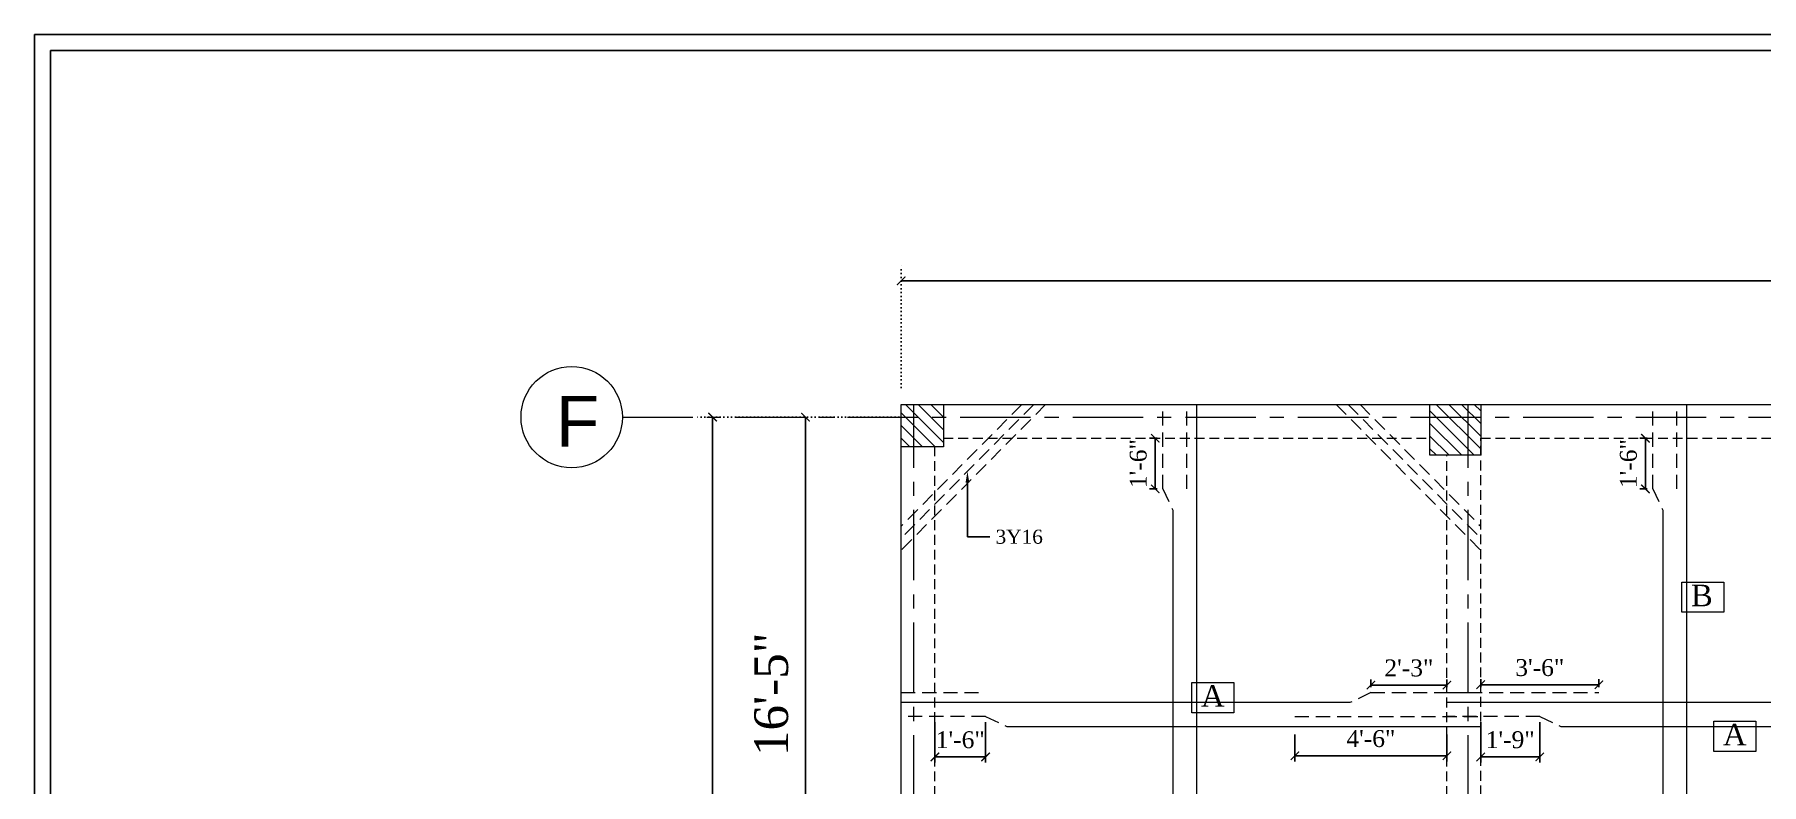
# Model space of a CAD drawing. Header units: feet. Extents: x 36263 to 96584, y 7663 to 35885.
# Drawn here: x 50572 to 51185, y 17808 to 18074 of the extents above; entities that cross this region are included whole.
import ezdxf
from ezdxf import colors
from ezdxf.entities.mleader import LeaderData, LeaderLine
from ezdxf.math import Vec2, Vec3

# ---------------------------------------------------------------- set-up
doc = ezdxf.new("R2010")
doc.units = ezdxf.units.FT
for name, pattern in [('CENTER', [2, 1.25, -0.25, 0.25, -0.25]), ('DOT2', [0.125, 0, -0.125]), ('HIDDEN', [0.375, 0.25, -0.125])]:
    doc.linetypes.add(name, pattern=pattern)
for name, color, linetype in [('0_TEXT', 1, 'Continuous'), ('DIM', 1, 'Continuous'), ('ST DIM', 11, 'Continuous'), ('ST TABLE', 2, 'Continuous'), ('ST TEX', 3, 'Continuous')]:
    doc.layers.add(name, color=color, linetype=linetype)
for name, color, linetype, lineweight in [('Column', 1, 'Continuous', 15), ('Dimension', 2, 'Continuous', 9), ('Hatch', 9, 'Continuous', 9), ('ST Beam', 7, 'Continuous', 20), ('ST GRIDS', 6, 'CENTER', 9), ('ST REINF', 1, 'Continuous', 35)]:
    doc.layers.add(name, color=color, linetype=linetype, lineweight=lineweight)
doc.styles.add('RomanS', font='times.ttf')
doc.styles.get("Standard").update_dxf_attribs({"font": 'arial.ttf'})
doc.dimstyles.new('1-1', dxfattribs={"dimtxt": 9, "dimasz": 5, "dimexe": 6, "dimexo": 6, "dimgap": 3, "dimtad": 1, "dimdec": 1, "dimzin": 0, "dimdsep": 46, "dimlunit": 4, "dimtxsty": 'RomanS', "dimblk": 'ARCHTICK', "dimcen": 0.09, "dimclrd": 256, "dimclre": 256, "dimclrt": 3, "dimadec": 0, "dimazin": 0, "dimtfac": 0.6, "dimtdec": 1, "dimtix": 1, "dimtofl": 0, "dimtmove": 1, "dimatfit": 0, "dimfxl": 1, "dimtolj": 1, "dimtzin": 0, "dimarcsym": 0})

# ---------------------------------------------------------------- blocks, each defined once
blk = doc.blocks.new('_ArchTick')
at = {"color": 0, "const_width": 0.15}
blk.add_lwpolyline([(-0.5, -0.5), (0.5, 0.5)], dxfattribs=at)
blk = doc.blocks.new('*D269')
at = {"layer": 'Defpoints', "color": 0, "ltscale": 10, "transparency": 16777216}
for p in [(50845.75, 17938.21), (50884.92, 17938.21), (50884.92, 17741.36)]:
    blk.add_point(p, dxfattribs=at)
at = {"layer": 'ST DIM', "linetype": 'DOT2', "lineweight": -2, "ltscale": 10, "transparency": 16777216}
for p, q in [((50878.92, 17938.21), (50839.75, 17938.21)), ((50878.92, 17741.36), (50839.75, 17741.36))]:
    blk.add_line(p, q, dxfattribs=at)
at = {"layer": 'ST DIM', "lineweight": -2, "ltscale": 10, "transparency": 16777216}
blk.add_line((50845.75, 17741.36), (50845.75, 17938.21), dxfattribs=at)
at = {"layer": 'ST DIM', "lineweight": -2, "ltscale": 10, "transparency": 16777216, "xscale": 3, "yscale": 3, "zscale": 3}
for p, rotation in [((50845.75, 17938.21), 90), ((50845.75, 17741.36), 270)]:
    blk.add_blockref('_ArchTick', p, dxfattribs=dict(at, rotation=rotation))
at = {"layer": 'ST DIM', "color": 3, "lineweight": 13, "ltscale": 10, "transparency": 16777216, "insert": (50833.65, 17839.78), "char_height": 12, "attachment_point": 5, "rotation": 90, "style": 'RomanS'}
blk.add_mtext('\\A1;16\'-5"', dxfattribs=at)
blk = doc.blocks.new('*D281')
at = {"layer": 'Defpoints', "color": 0, "ltscale": 10, "transparency": 16777216}
for p in [(51794.16, 17986.66), (50879.76, 17942.71), (51794.16, 17942.71)]:
    blk.add_point(p, dxfattribs=at)
at = {"layer": 'ST DIM', "linetype": 'DOT2', "lineweight": -2, "ltscale": 10, "transparency": 16777216}
for p, q in [((50879.76, 17948.71), (50879.76, 17992.66)), ((51794.16, 17948.71), (51794.16, 17992.66))]:
    blk.add_line(p, q, dxfattribs=at)
at = {"layer": 'ST DIM', "lineweight": -2, "ltscale": 10, "transparency": 16777216}
blk.add_line((50879.76, 17986.66), (51794.16, 17986.66), dxfattribs=at)
at = {"layer": 'ST DIM', "lineweight": -2, "ltscale": 10, "transparency": 16777216, "xscale": 3, "yscale": 3, "zscale": 3, "rotation": 180}
blk.add_blockref('_ArchTick', (50879.76, 17986.66), dxfattribs=at)
at = {"layer": 'ST DIM', "lineweight": -2, "ltscale": 10, "transparency": 16777216, "xscale": 3, "yscale": 3, "zscale": 3}
blk.add_blockref('_ArchTick', (51794.16, 17986.66), dxfattribs=at)
at = {"layer": 'ST DIM', "color": 3, "lineweight": 13, "ltscale": 10, "transparency": 16777216, "insert": (51336.96, 18001.17), "char_height": 12, "attachment_point": 5, "style": 'RomanS'}
blk.add_mtext('\\A1;76\'-2{\\H0.6x;\\S1/2;}"', dxfattribs=at)
blk = doc.blocks.new('*D280')
at = {"layer": 'Defpoints', "color": 0, "ltscale": 10, "transparency": 16777216}
for p in [(50812.77, 17938.21), (50845.75, 17938.21), (50845.75, 17032.81)]:
    blk.add_point(p, dxfattribs=at)
at = {"layer": 'ST DIM', "linetype": 'DOT2', "lineweight": -2, "ltscale": 10, "transparency": 16777216}
for p, q in [((50839.75, 17938.21), (50806.77, 17938.21)), ((50839.75, 17032.81), (50806.77, 17032.81))]:
    blk.add_line(p, q, dxfattribs=at)
at = {"layer": 'ST DIM', "lineweight": -2, "ltscale": 10, "transparency": 16777216}
blk.add_line((50812.77, 17032.81), (50812.77, 17938.21), dxfattribs=at)
at = {"layer": 'ST DIM', "lineweight": -2, "ltscale": 10, "transparency": 16777216, "xscale": 3, "yscale": 3, "zscale": 3}
for p, rotation in [((50812.77, 17938.21), 90), ((50812.77, 17032.81), 270)]:
    blk.add_blockref('_ArchTick', p, dxfattribs=dict(at, rotation=rotation))
at = {"layer": 'ST DIM', "color": 3, "lineweight": 13, "ltscale": 10, "transparency": 16777216, "insert": (50798.26, 17485.51), "char_height": 12, "attachment_point": 5, "rotation": 90, "style": 'RomanS'}
blk.add_mtext('\\A1;75\'-5{\\H0.6x;\\S1/2;}"', dxfattribs=at)
blk = doc.blocks.new('*D283')
at = {"layer": 'Defpoints', "color": 0, "transparency": 16777216}
for p in [(50891.76, 17831.83), (50909.76, 17831.83), (50909.76, 17817.51)]:
    blk.add_point(p, dxfattribs=at)
at = {"layer": 'ST DIM', "lineweight": -2, "transparency": 16777216}
for p, q in [((50891.76, 17829.83), (50891.76, 17815.51)), ((50909.76, 17829.83), (50909.76, 17815.51)), ((50891.76, 17817.51), (50909.76, 17817.51))]:
    blk.add_line(p, q, dxfattribs=at)
at = {"layer": 'ST DIM', "lineweight": -2, "transparency": 16777216, "xscale": 3, "yscale": 3, "zscale": 3, "rotation": 180}
blk.add_blockref('_ArchTick', (50891.76, 17817.51), dxfattribs=at)
at = {"layer": 'ST DIM', "lineweight": -2, "transparency": 16777216, "xscale": 3, "yscale": 3, "zscale": 3}
blk.add_blockref('_ArchTick', (50909.76, 17817.51), dxfattribs=at)
at = {"layer": 'ST DIM', "color": 3, "lineweight": 9, "transparency": 16777216, "insert": (50900.76, 17823.57), "char_height": 6, "attachment_point": 5, "style": 'RomanS'}
blk.add_mtext('\\A1;1\'-6"', dxfattribs=at)
blk = doc.blocks.new('*D284')
at = {"layer": 'Defpoints', "color": 0, "transparency": 16777216}
for p in [(51046.61, 17840.34), (51073.61, 17843.02), (51073.61, 17840.34)]:
    blk.add_point(p, dxfattribs=at)
at = {"layer": 'ST DIM', "lineweight": -2, "transparency": 16777216}
for p, q in [((51046.61, 17842.34), (51046.61, 17845.02)), ((51046.61, 17843.02), (51073.61, 17843.02)), ((51073.61, 17842.34), (51073.61, 17845.02))]:
    blk.add_line(p, q, dxfattribs=at)
at = {"layer": 'ST DIM', "lineweight": -2, "transparency": 16777216, "xscale": 3, "yscale": 3, "zscale": 3, "rotation": 180}
blk.add_blockref('_ArchTick', (51046.61, 17843.02), dxfattribs=at)
at = {"layer": 'ST DIM', "lineweight": -2, "transparency": 16777216, "xscale": 3, "yscale": 3, "zscale": 3}
blk.add_blockref('_ArchTick', (51073.61, 17843.02), dxfattribs=at)
at = {"layer": 'ST DIM', "color": 3, "lineweight": 9, "transparency": 16777216, "insert": (51060.11, 17849.08), "char_height": 6, "attachment_point": 5, "style": 'RomanS'}
blk.add_mtext('\\A1;2\'-3"', dxfattribs=at)
blk = doc.blocks.new('*D285')
at = {"layer": 'Defpoints', "color": 0, "transparency": 16777216}
for p in [(51019.61, 17827.46), (51073.61, 17827.46), (51073.61, 17817.93)]:
    blk.add_point(p, dxfattribs=at)
at = {"layer": 'ST DIM', "lineweight": -2, "transparency": 16777216}
for p, q in [((51019.61, 17825.46), (51019.61, 17815.93)), ((51073.61, 17825.46), (51073.61, 17815.93)), ((51019.61, 17817.93), (51073.61, 17817.93))]:
    blk.add_line(p, q, dxfattribs=at)
at = {"layer": 'ST DIM', "lineweight": -2, "transparency": 16777216, "xscale": 3, "yscale": 3, "zscale": 3, "rotation": 180}
blk.add_blockref('_ArchTick', (51019.61, 17817.93), dxfattribs=at)
at = {"layer": 'ST DIM', "lineweight": -2, "transparency": 16777216, "xscale": 3, "yscale": 3, "zscale": 3}
blk.add_blockref('_ArchTick', (51073.61, 17817.93), dxfattribs=at)
at = {"layer": 'ST DIM', "color": 3, "lineweight": 9, "transparency": 16777216, "insert": (51046.61, 17823.98), "char_height": 6, "attachment_point": 5, "style": 'RomanS'}
blk.add_mtext('\\A1;4\'-6"', dxfattribs=at)
blk = doc.blocks.new('*D287')
at = {"layer": 'Defpoints', "color": 0, "transparency": 16777216}
for p in [(51085.61, 17831.83), (51106.61, 17831.83), (51106.61, 17817.51)]:
    blk.add_point(p, dxfattribs=at)
at = {"layer": 'ST DIM', "lineweight": -2, "transparency": 16777216}
for p, q in [((51085.61, 17829.83), (51085.61, 17815.51)), ((51106.61, 17829.83), (51106.61, 17815.51)), ((51085.61, 17817.51), (51106.61, 17817.51))]:
    blk.add_line(p, q, dxfattribs=at)
at = {"layer": 'ST DIM', "lineweight": -2, "transparency": 16777216, "xscale": 3, "yscale": 3, "zscale": 3, "rotation": 180}
blk.add_blockref('_ArchTick', (51085.61, 17817.51), dxfattribs=at)
at = {"layer": 'ST DIM', "lineweight": -2, "transparency": 16777216, "xscale": 3, "yscale": 3, "zscale": 3}
blk.add_blockref('_ArchTick', (51106.61, 17817.51), dxfattribs=at)
at = {"layer": 'ST DIM', "color": 3, "lineweight": 9, "transparency": 16777216, "insert": (51096.11, 17823.58), "char_height": 6, "attachment_point": 5, "style": 'RomanS'}
blk.add_mtext('\\A1;1\'-9"', dxfattribs=at)
blk = doc.blocks.new('*D289')
at = {"layer": 'Defpoints', "color": 0, "transparency": 16777216}
for p in [(51085.61, 17840.34), (51127.61, 17843.15), (51127.61, 17840.34)]:
    blk.add_point(p, dxfattribs=at)
at = {"layer": 'ST DIM', "lineweight": -2, "transparency": 16777216}
for p, q in [((51085.61, 17842.34), (51085.61, 17845.15)), ((51085.61, 17843.15), (51127.61, 17843.15)), ((51127.61, 17842.34), (51127.61, 17845.15))]:
    blk.add_line(p, q, dxfattribs=at)
at = {"layer": 'ST DIM', "lineweight": -2, "transparency": 16777216, "xscale": 3, "yscale": 3, "zscale": 3, "rotation": 180}
blk.add_blockref('_ArchTick', (51085.61, 17843.15), dxfattribs=at)
at = {"layer": 'ST DIM', "lineweight": -2, "transparency": 16777216, "xscale": 3, "yscale": 3, "zscale": 3}
blk.add_blockref('_ArchTick', (51127.61, 17843.15), dxfattribs=at)
at = {"layer": 'ST DIM', "color": 3, "lineweight": 9, "transparency": 16777216, "insert": (51106.61, 17849.21), "char_height": 6, "attachment_point": 5, "style": 'RomanS'}
blk.add_mtext('\\A1;3\'-6"', dxfattribs=at)
blk = doc.blocks.new('*D295')
at = {"layer": 'Defpoints', "color": 0, "transparency": 16777216}
for p in [(50970, 17930.71), (50972.68, 17930.71), (50972.68, 17912.71)]:
    blk.add_point(p, dxfattribs=at)
at = {"layer": 'ST DIM', "lineweight": -2, "transparency": 16777216}
for p, q in [((50970.68, 17930.71), (50968, 17930.71)), ((50970, 17912.71), (50970, 17930.71)), ((50970.68, 17912.71), (50968, 17912.71))]:
    blk.add_line(p, q, dxfattribs=at)
at = {"layer": 'ST DIM', "lineweight": -2, "transparency": 16777216, "xscale": 3, "yscale": 3, "zscale": 3}
for p, rotation in [((50970, 17930.71), 90), ((50970, 17912.71), 270)]:
    blk.add_blockref('_ArchTick', p, dxfattribs=dict(at, rotation=rotation))
at = {"layer": 'ST DIM', "color": 3, "lineweight": 9, "transparency": 16777216, "insert": (50963.99, 17921.71), "char_height": 6, "attachment_point": 5, "rotation": 90, "style": 'RomanS'}
blk.add_mtext('\\A1;1\'-6"', dxfattribs=at)
blk = doc.blocks.new('*D298')
at = {"layer": 'Defpoints', "color": 0, "transparency": 16777216}
for p in [(51144.12, 17930.71), (51146.8, 17930.71), (51146.8, 17912.71)]:
    blk.add_point(p, dxfattribs=at)
at = {"layer": 'ST DIM', "lineweight": -2, "transparency": 16777216}
for p, q in [((51144.8, 17930.71), (51142.12, 17930.71)), ((51144.12, 17912.71), (51144.12, 17930.71)), ((51144.8, 17912.71), (51142.12, 17912.71))]:
    blk.add_line(p, q, dxfattribs=at)
at = {"layer": 'ST DIM', "lineweight": -2, "transparency": 16777216, "xscale": 3, "yscale": 3, "zscale": 3}
for p, rotation in [((51144.12, 17930.71), 90), ((51144.12, 17912.71), 270)]:
    blk.add_blockref('_ArchTick', p, dxfattribs=dict(at, rotation=rotation))
at = {"layer": 'ST DIM', "color": 3, "lineweight": 9, "transparency": 16777216, "insert": (51138.11, 17921.71), "char_height": 6, "attachment_point": 5, "rotation": 90, "style": 'RomanS'}
blk.add_mtext('\\A1;1\'-6"', dxfattribs=at)

msp = doc.modelspace()

# ---------------------------------------------------------------- hatches: boundary and pattern name
at = {"layer": 'Hatch', "lineweight": 9, "transparency": 33554505}
h = msp.add_hatch(dxfattribs=at)
h.set_pattern_fill('ANSI31', color=253, angle=-90)
h.set_pattern_definition([(315, (11062.9767, 0), (2.24506403, 2.24506403), [])])
h.paths.add_polyline_path([(50894.76, 17942.71), (50879.76, 17942.71), (50879.76, 17927.71), (50894.76, 17927.71)])
h = msp.add_hatch(dxfattribs=at)
h.set_pattern_fill('ANSI31', color=253, angle=-90)
h.set_pattern_definition([(315, (11053.9767, 0), (2.24506403, 2.24506403), [])])
h.paths.add_polyline_path([(51067.61, 17942.71), (51067.61, 17924.71), (51085.61, 17924.71), (51085.61, 17942.71)])

# ---------------------------------------------------------------- linework, layer by layer
for points in [[(50571.91, 16790.35), (50571.91, 18074.14), (52382.82, 18074.14), (52382.82, 16790.35)], [(50577.61, 16796.05), (50577.61, 18068.44), (52377.12, 18068.44), (52377.12, 16796.05)]]:
    msp.add_lwpolyline(points, close=True)
at = {"layer": 'Column', "lineweight": 18}
for points in [[(50879.76, 17942.71), (50894.76, 17942.71), (50894.76, 17927.71), (50879.76, 17927.71)], [(51067.61, 17942.71), (51085.61, 17942.71), (51085.61, 17924.71), (51067.61, 17924.71)]]:
    msp.add_lwpolyline(points, close=True, dxfattribs=at)
at = {"layer": 'DIM', "lineweight": 13}
msp.add_circle((50762.71, 17938.21), 18, dxfattribs=at)
at = {"layer": 'ST Beam', "linetype": 'Continuous', "lineweight": 15, "ltscale": 10}
for p, q in [((50879.76, 17942.71), (51794.16, 17942.71)), ((50879.76, 17028.31), (50879.76, 17942.71))]:
    msp.add_line(p, q, dxfattribs=at)
at = {"layer": 'ST Beam', "linetype": 'HIDDEN', "lineweight": 13, "ltscale": 14}
for p, q in [((50891.76, 17745.86), (50891.76, 17927.71)), ((50894.76, 17930.71), (51067.61, 17930.71)), ((51085.61, 17930.71), (51225, 17930.71)), ((51085.61, 17037.31), (51085.61, 17930.71)), ((51073.61, 17745.86), (51073.61, 17924.71))]:
    msp.add_line(p, q, dxfattribs=at)
at = {"layer": 'ST GRIDS', "color": 251, "lineweight": 13, "ltscale": 20}
for p, q in [((50780.71, 17938.21), (51794.16, 17938.21)), ((50884.26, 16920.25), (50884.26, 17942.71)), ((51081.11, 16920.25), (51081.11, 17942.71))]:
    msp.add_line(p, q, dxfattribs=at)
at = {"layer": 'ST REINF', "linetype": 'HIDDEN', "lineweight": 18, "ltscale": 20}
for p, q in [((50922.61, 17942.71), (50879.76, 17899.51)), ((50926.84, 17942.71), (50879.76, 17895.25)), ((50931.06, 17942.71), (50879.76, 17890.99)), ((50972.68, 17912.71), (50972.68, 17942.71)), ((50981.19, 17912.71), (50981.19, 17942.71)), ((51034.31, 17942.71), (51085.61, 17890.99)), ((51038.54, 17942.71), (51085.61, 17895.25)), ((51042.76, 17942.71), (51085.61, 17899.51)), ((51146.8, 17912.71), (51146.8, 17942.71)), ((51155.31, 17912.71), (51155.31, 17942.71)), ((50972.68, 17912.71), (50976.24, 17905.21)), ((51146.8, 17912.71), (51150.36, 17905.21)), ((50879.76, 17840.34), (50909.76, 17840.34)), ((51046.61, 17840.34), (51039.11, 17836.78)), ((51046.61, 17840.34), (51085.61, 17840.34)), ((51073.61, 17840.34), (51127.61, 17840.34)), ((50909.76, 17831.83), (50879.76, 17831.83)), ((50909.76, 17831.83), (50917.26, 17828.28)), ((51019.61, 17831.83), (51085.61, 17831.83)), ((51106.61, 17831.83), (51073.61, 17831.83)), ((51106.61, 17831.83), (51114.11, 17828.28))]:
    msp.add_line(p, q, dxfattribs=at)
at = {"layer": 'ST REINF', "lineweight": 18}
for p, q in [((50984.74, 17780.36), (50984.74, 17942.71)), ((51158.86, 17780.36), (51158.86, 17942.71)), ((50976.24, 17905.21), (50976.24, 17733.86)), ((51150.36, 17905.21), (51150.36, 17733.86)), ((51039.11, 17836.78), (50879.76, 17836.78)), ((51202.5, 17836.78), (51073.61, 17836.78)), ((50917.26, 17828.28), (51085.61, 17828.28)), ((51114.11, 17828.28), (51243, 17828.28))]:
    msp.add_line(p, q, dxfattribs=at)
at = {"layer": 'ST TABLE', "color": 2, "lineweight": 9}
for points in [[(51157.06, 17879.6), (51172.04, 17879.6), (51172.04, 17868.88), (51157.06, 17868.88)], [(50982.99, 17843.92), (50997.97, 17843.92), (50997.97, 17833.21), (50982.99, 17833.21)], [(51168.39, 17830.19), (51183.36, 17830.19), (51183.36, 17819.47), (51168.39, 17819.47)]]:
    msp.add_lwpolyline(points, close=True, dxfattribs=at)

# ---------------------------------------------------------------- texts
at = {"layer": '0_TEXT', "color": 2, "insert": (50757.15, 17945.77), "char_height": 18, "attachment_point": 1}
msp.add_mtext_dynamic_manual_height_columns('F', width=33.971, gutter_width=30, heights=[0], dxfattribs=at)
at = {"layer": 'ST TEX', "color": 3, "lineweight": 9, "transparency": 33554684, "style": 'RomanS'}
for s, p in [('B', (51160.35, 17871.04)), ('A', (50986.28, 17835.36)), ('A', (51171.68, 17821.63))]:
    msp.add_text(s, height=7.65, dxfattribs=at).set_placement(p)

# ---------------------------------------------------------------- dimensions: what is measured, and where the dimension line sits
at = {"layer": 'ST DIM', "lineweight": 13, "ltscale": 10}
dim = msp.add_linear_dim(base=(51794.16, 17986.66), p1=(50879.76, 17942.71), p2=(51794.16, 17942.71), dimstyle='1-1', override={"dimtxt": 12, "dimasz": 3, "dimgap": 6, "dimpost": '\\X'}, dxfattribs=at)
dim.commit()
dim.dimension.update_dxf_attribs({"geometry": '*D281', "text_midpoint": (51336.96, 18001.17)})
for base, p1, p2, picture, middle in [((50812.77, 17938.21), (50845.75, 17032.81), (50845.75, 17938.21), '*D280', (50798.26, 17485.51)), ((50845.7506, 17938.2084), (50884.9232, 17741.3604), (50884.9232, 17938.2084), '*D269', (50833.6467, 17839.7844))]:
    dim = msp.add_linear_dim(base=base, p1=p1, p2=p2, angle=90, dimstyle='1-1', override={"dimtxt": 12, "dimasz": 3, "dimgap": 6, "dimpost": '\\X'}, dxfattribs=at)
    dim.commit()
    dim.dimension.update_dxf_attribs({"geometry": picture, "text_midpoint": middle})
at = {"layer": 'ST DIM', "lineweight": 9}
for base, p1, p2, picture, middle in [((50970, 17930.71), (50972.68, 17912.71), (50972.68, 17930.71), '*D295', (50970.05, 17921.71)), ((51144.12, 17930.71), (51146.8, 17912.71), (51146.8, 17930.71), '*D298', (51144.17, 17921.71))]:
    dim = msp.add_linear_dim(base=base, p1=p1, p2=p2, angle=90, dimstyle='1-1', override={"dimtxt": 6, "dimasz": 3, "dimexe": 2, "dimexo": 2, "dimpost": '\\X'}, dxfattribs=at)
    dim.commit()
    dim.dimension.update_dxf_attribs({"geometry": picture, "text_midpoint": middle, "dimtype": 160})
for base, p1, p2, picture, middle in [((51073.61, 17843.02), (51046.61, 17840.34), (51073.61, 17840.34), '*D284', (51060.11, 17849.08)), ((51127.61, 17843.15), (51085.61, 17840.34), (51127.61, 17840.34), '*D289', (51106.61, 17849.21)), ((51073.61, 17817.93), (51019.61, 17827.46), (51073.61, 17827.46), '*D285', (51046.61, 17823.98))]:
    dim = msp.add_linear_dim(base=base, p1=p1, p2=p2, dimstyle='1-1', override={"dimtxt": 6, "dimasz": 3, "dimexe": 2, "dimexo": 2, "dimpost": '\\X'}, dxfattribs=at)
    dim.commit()
    dim.dimension.update_dxf_attribs({"geometry": picture, "text_midpoint": middle})
for base, p1, p2, picture, middle in [((50909.76, 17817.51), (50891.76, 17831.83), (50909.76, 17831.83), '*D283', (50900.76, 17817.51)), ((51106.61, 17817.51), (51085.61, 17831.83), (51106.61, 17831.83), '*D287', (51096.11, 17817.51))]:
    dim = msp.add_linear_dim(base=base, p1=p1, p2=p2, dimstyle='1-1', override={"dimtxt": 6, "dimasz": 3, "dimexe": 2, "dimexo": 2, "dimpost": '\\X'}, dxfattribs=at)
    dim.commit()
    dim.dimension.update_dxf_attribs({"geometry": picture, "text_midpoint": middle, "dimtype": 160})

# ---------------------------------------------------------------- leaders
at = {"layer": 'Dimension'}
ml = msp.add_multileader_mtext('Standard', dxfattribs=at)
ml.set_content('3Y16', color=256, style='RomanS')
ml.set_leader_properties()
ml.build(insert=Vec2(0, 0))
ctx = ml.context
ctx.base_point, ctx.char_height, ctx.plane_origin = Vec3(50911.3, 17895.69), 5, Vec3(50903.3, 17918.98)
notes = []
notes.append((ctx, [(0, (1, 1, 0), (50903.3, 17895.69), (1, 0), 8, [(0, [(50903.3, 17918.98)], 0, [])])]))
ctx.mtext.insert, ctx.mtext.flow_direction = Vec3(50913.3, 17898.24), 5
for ctx, leaders in notes:
    for number, flags, end, landing, length, lines in leaders:
        leader = LeaderData()
        leader.index, (leader.has_last_leader_line, leader.has_dogleg_vector, leader.attachment_direction) = number, flags
        leader.last_leader_point, leader.dogleg_vector, leader.dogleg_length = Vec3(end), Vec3(landing), length
        for number, points, colour, breaks in lines:
            line = LeaderLine()
            line.index, line.vertices, line.color, line.breaks = number, Vec3.list(points), colors.encode_raw_color(colour), breaks
            leader.lines.append(line)
        ctx.leaders.append(leader)

doc.saveas('drawing.dxf')
